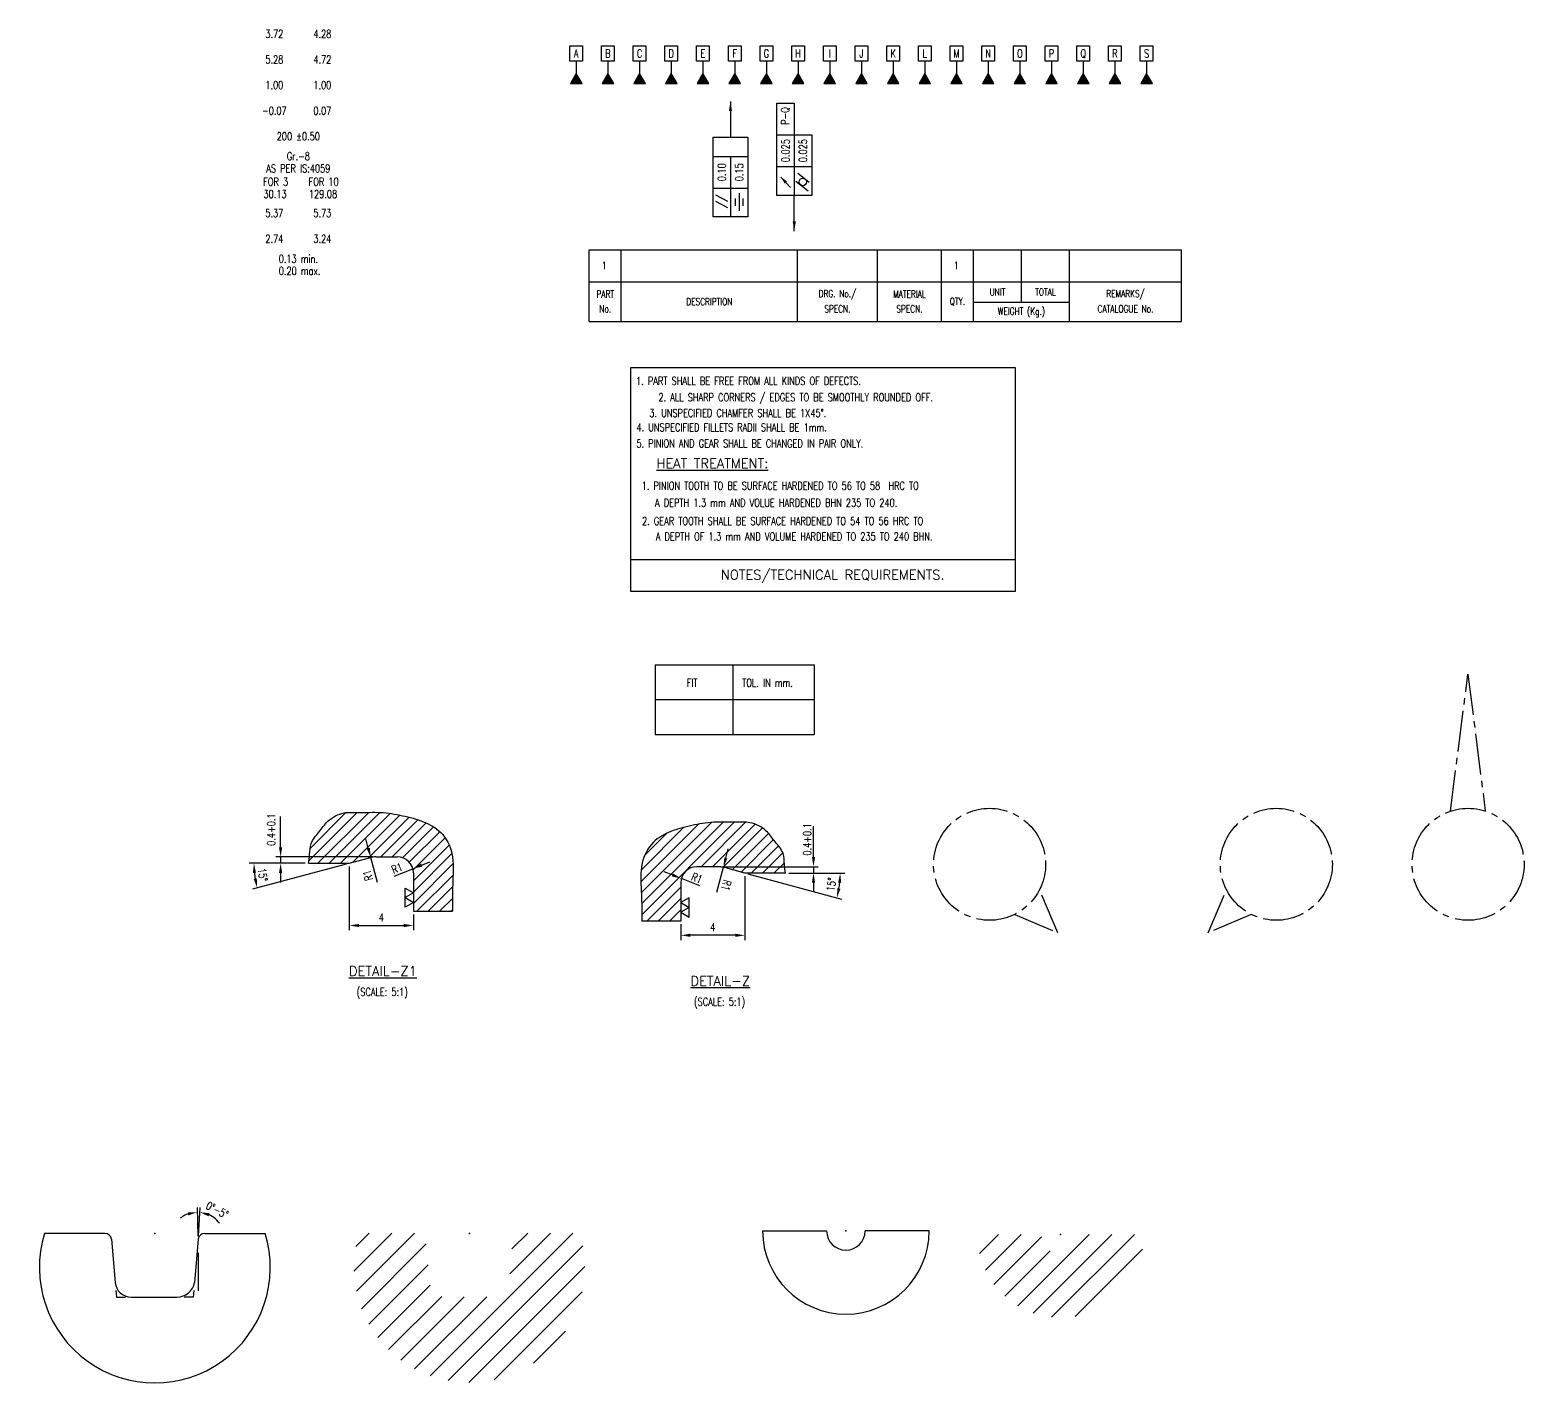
# Model space of a CAD drawing. Extents: x -2528 to 6089, y -2362 to 1067.
# Drawn here: x -245 to 221.8, y -2116.2 to -1691.2 of the extents above; entities that cross this region are included whole.
import ezdxf
from ezdxf.enums import TextEntityAlignment as Align

# ---------------------------------------------------------------- set-up
doc = ezdxf.new("R2010")
doc.units = 0
doc.header["$LTSCALE"] = 16
doc.header["$MEASUREMENT"] = 0
doc.linetypes.add('0', pattern=[100000, 100000, 0])
doc.linetypes.add('C2', pattern=[1.175, 0.8, -0.125, 0.125, -0.125])
doc.layers.get('0').update_dxf_attribs({"linetype": 'CONTINUOUS'})
doc.layers.get('DEFPOINTS').update_dxf_attribs({"linetype": 'CONTINUOUS'})
doc.layers.add('DIM', color=2, linetype='CONTINUOUS')
doc.layers.add('TXT', color=4, linetype='CONTINUOUS')
doc.styles.add('ROMANS', font='ROMANS.shx', dxfattribs={"width": 0.75, "height": 2.5})
doc.styles.add('ROMANT', font='ROMANT.shx', dxfattribs={"width": 0.75, "height": 2.75})
doc.dimstyles.get("Standard").update_dxf_attribs({"dimtxt": 0.18, "dimasz": 3, "dimexe": 2, "dimexo": 1.25, "dimgap": 1.25, "dimtad": 1, "dimzin": 0, "dimdsep": 46, "dimtxsty": 'ROMANS', "dimcen": 0, "dimclrd": 2, "dimclre": 2, "dimclrt": 2, "dimadec": 0, "dimazin": 0, "dimtfac": 1, "dimtix": 1, "dimtofl": 0, "dimtmove": 0, "dimatfit": 1, "dimfxl": 0, "dimtvp": 1, "dimtolj": 1, "dimtzin": 0, "dimarcsym": 0})

# ---------------------------------------------------------------- blocks, each defined once
blk = doc.blocks.new('bombox')
at = {"color": 2}
blk.add_line((0, 22.32), (185, 22.32), dxfattribs=at)
at = {"color": 0}
for p, q in [((0, 12.32), (0, 22.32)), ((10, 12.32), (10, 22.32)), ((65, 12.32), (65, 22.32)), ((90, 12.32), (90, 22.32)), ((110, 12.32), (110, 22.32)), ((120, 12.32), (120, 22.32)), ((135, 12.32), (135, 22.32)), ((150, 12.32), (150, 22.32)), ((185, 12.32), (185, 22.32)), ((0, 0), (0, 12.32)), ((185, 0), (185, 12.32))]:
    blk.add_line(p, q, dxfattribs=at)
for p, q in [((0, 12.32), (185, 12.32)), ((10, 0), (10, 12.32)), ((65, 0), (65, 12.32)), ((90, 0), (90, 12.32)), ((110, 0), (110, 12.32)), ((120, 0), (120, 12.32)), ((150, 0), (150, 12.32)), ((120, 6), (150, 6))]:
    blk.add_line(p, q)
at = {"color": 7}
blk.add_line((135, 6), (135, 12.32), dxfattribs=at)
at = {"color": 7, "linetype": 'Continuous'}
blk.add_line((0, 0), (185, 0), dxfattribs=at)
at = {"style": 'ROMANS', "width": 0.75}
for s, p in [('PART', (5, 8.5)), ('DRG. No./', (77.5, 8.5)), ('MATERIAL', (100, 8.5)), ('UNIT', (127.5, 9.16)), ('TOTAL', (142.5, 9.16)), ('REMARKS/', (167.5, 8.5)), ('No.', (5, 3.9)), ('DESCRIPTION', (37.5, 6.16)), ('SPECN.', (77.5, 3.9)), ('SPECN.', (100, 3.9)), ('QTY.', (115, 6.16)), ('WEIGHT (Kg.)', (135, 3)), ('CATALOGUE No.', (167.5, 3.9))]:
    blk.add_text(s, height=2.25, dxfattribs=at).set_placement(p, align=Align.MIDDLE)
at = {"layer": 'DIM', "color": 3, "style": 'ROMANS', "width": 0.75}
for p in [(4.66, 17.44), (114.66, 17.44)]:
    blk.add_text('1', height=2.25, dxfattribs=at).set_placement(p, align=Align.MIDDLE)
blk = doc.blocks.new('keyway_geotol')
at = {"color": 2}
for p, q in [((0, 0), (0, -11.16)), ((-5.43, -17.13), (5.43, -17.13)), ((0, -17.13), (0, -36.06)), ((-5.43, -27.09), (0, -27.09)), ((0, -27.09), (5.43, -27.09))]:
    blk.add_line(p, q, dxfattribs=at)
at = {"color": 3}
for p, q in [((-4.67, -29.14), (-0.94, -31.12)), ((-4.67, -31.17), (-0.94, -33.15)), ((1.52, -30.27), (1.52, -32.57)), ((2.72, -28.59), (2.72, -34.11)), ((3.91, -30.27), (3.91, -32.57))]:
    blk.add_line(p, q, dxfattribs=at)
at = {"color": 2}
blk.add_lwpolyline([(-5.43, -11.16), (5.43, -11.16), (5.43, -36.06), (-5.43, -36.06)], close=True, dxfattribs=at)
blk.add_solid([(-0.5, -3), (0.5, -3), (0, 0)], dxfattribs=at)
at = {"color": 3, "style": 'ROMANS', "width": 0.75}
for s, p in [('0.10', (-2.72, -22.11)), ('0.15', (2.72, -22.11))]:
    blk.add_text(s, height=2.5, rotation=90, dxfattribs=at).set_placement(p, align=Align.MIDDLE_CENTER)
blk = doc.blocks.new('keydia_geotol')
at = {"color": 2}
for p, q in [((0, 39.94), (0, 11.16)), ((-5.43, 30.1), (5.43, 30.1)), ((-5.43, 20.13), (0, 20.13)), ((0, 20.13), (5.43, 20.13)), ((0, 0), (0, 11.16))]:
    blk.add_line(p, q, dxfattribs=at)
at = {"color": 3}
for p, q in [((-4.23, 16.89), (-1.13, 13.65)), ((0.47, 15.55), (4.37, 12.58)), ((1.07, 18.07), (4.66, 15.33))]:
    blk.add_line(p, q, dxfattribs=at)
at = {"color": 2}
blk.add_lwpolyline([(5.43, 30.1), (5.43, 11.16), (-5.43, 11.16), (-5.43, 39.94), (0, 39.94)], dxfattribs=at)
at = {"color": 3}
blk.add_circle((2.67, 15.37), 1.18, dxfattribs=at)
blk.add_solid([(-2.23, 15.52), (-2.95, 14.83), (-4.23, 16.89)], dxfattribs=at)
at = {"color": 2}
blk.add_solid([(-0.5, 3), (0.5, 3), (0, 0)], dxfattribs=at)
at = {"color": 3, "style": 'ROMANS', "width": 0.75}
for p in [(-2.72, 25.12), (2.72, 25.12)]:
    blk.add_text('0.025', height=2.5, rotation=90, dxfattribs=at).set_placement(p, align=Align.MIDDLE_CENTER)
blk = doc.blocks.new('fit_heading')
at = {"layer": 'TXT', "color": 7, "linetype": '0'}
for p, q in [((0, 0), (49.72, 0)), ((0, 0), (0, -10.83)), ((24.22, 0.07), (24.22, -10.83)), ((49.72, 0), (49.72, -10.83)), ((0, -10.83), (49.72, -10.83))]:
    blk.add_line(p, q, dxfattribs=at)
at = {"color": 3, "style": 'ROMANS', "width": 0.75}
for s, p in [('FIT', (9.85, -6.89)), ('TOL. IN mm.', (27.19, -6.89))]:
    blk.add_text(s, height=2.5, dxfattribs=at).set_placement(p)
blk = doc.blocks.new('dit_lineitem')
at = {"layer": 'TXT', "color": 7, "linetype": '0'}
for p, q in [((0, 0), (0, -11)), ((24.22, 0.07), (24.22, -11)), ((49.72, 0), (49.72, -11))]:
    blk.add_line(p, q, dxfattribs=at)
at = {"layer": 'TXT', "color": 2, "linetype": '0'}
blk.add_line((0, -11), (49.72, -11), dxfattribs=at)
blk = doc.blocks.new('2DL')
at = {"color": 2}
for p, q in [((-3, 2.6), (-1.5, 0)), ((0, 2.6), (-3, 2.6)), ((-1.5, 0), (0, 2.6)), ((3, 2.6), (0, 2.6)), ((0, 2.6), (1.5, 0)), ((1.5, 0), (3, 2.6))]:
    blk.add_line(p, q, dxfattribs=at)
blk = doc.blocks.new('*D76')
at = {"color": 2, "lineweight": -2, "transparency": 16777216}
for p, q in [((-20.67, -1328.98), (8.58, -1336.82)), ((-7.9, -1328.72), (9.65, -1328.72))]:
    blk.add_line(p, q, dxfattribs=at)
blk.add_arc((-21.64, -1328.72), 29.79, 350.7733, 354.2267, dxfattribs=at)
at = {"color": 2, "transparency": 16777216}
for points in [[(7.5, -1331.69), (8.49, -1331.74), (8.15, -1328.72)], [(8.25, -1333.6), (7.27, -1333.39), (7.13, -1336.43)]]:
    blk.add_solid(points, dxfattribs=at)
at = {"layer": 'DEFPOINTS', "color": 0, "transparency": 16777216}
for p in [(-28.34, -1326.93), (-21.64, -1328.72), (-21.64, -1328.72), (-8.9, -1328.72), (7.69, -1333.9)]:
    blk.add_point(p, dxfattribs=at)
at = {"color": 3, "transparency": 16777216, "insert": (5.41, -1332.29), "char_height": 2.5, "attachment_point": 5, "rotation": 82.5, "style": 'ROMANS'}
blk.add_mtext('\\A1;15°', dxfattribs=at)
blk = doc.blocks.new('*D77')
at = {"color": 2, "lineweight": -2, "transparency": 16777216}
for p, q in [((-21.64, -1329.72), (-21.64, -1349.66)), ((-41.64, -1344.72), (-41.64, -1349.66)), ((-24.64, -1348.16), (-38.64, -1348.16))]:
    blk.add_line(p, q, dxfattribs=at)
at = {"color": 2, "transparency": 16777216}
for points in [[(-38.64, -1347.66), (-38.64, -1348.66), (-41.64, -1348.16)], [(-24.64, -1347.66), (-24.64, -1348.66), (-21.64, -1348.16)]]:
    blk.add_solid(points, dxfattribs=at)
at = {"layer": 'DEFPOINTS', "color": 0, "transparency": 16777216}
for p in [(-21.64, -1328.72), (-41.64, -1343.72), (-41.64, -1348.16)]:
    blk.add_point(p, dxfattribs=at)
at = {"color": 3, "transparency": 16777216, "insert": (-31.64, -1345.66), "char_height": 2.5, "attachment_point": 5, "style": 'ROMANS'}
blk.add_mtext('\\A1;4', dxfattribs=at)
blk = doc.blocks.new('*D79')
at = {"color": 2, "lineweight": -2, "transparency": 16777216}
for p, q in [((-158.92, -1325.66), (-176.47, -1325.66)), ((-146.15, -1325.92), (-175.4, -1333.76))]:
    blk.add_line(p, q, dxfattribs=at)
blk.add_arc((-145.18, -1325.66), 29.79, 185.7733, 189.2267, dxfattribs=at)
at = {"color": 2, "transparency": 16777216}
for points in [[(-175.31, -1328.68), (-174.32, -1328.63), (-174.97, -1325.66)], [(-174.09, -1330.33), (-175.07, -1330.54), (-173.95, -1333.37)]]:
    blk.add_solid(points, dxfattribs=at)
at = {"layer": 'DEFPOINTS', "color": 0, "transparency": 16777216}
for p in [(-138.48, -1323.86), (-174.85, -1328.26), (-157.92, -1325.66), (-145.18, -1325.66), (-145.18, -1325.66)]:
    blk.add_point(p, dxfattribs=at)
at = {"color": 3, "transparency": 16777216, "insert": (-172.23, -1329.22), "char_height": 2.5, "attachment_point": 5, "rotation": 277.5, "style": 'ROMANS'}
blk.add_mtext('\\A1;15°', dxfattribs=at)
blk = doc.blocks.new('*D80')
at = {"color": 2, "lineweight": -2, "transparency": 16777216}
for p, q in [((-145.18, -1326.66), (-145.18, -1346.6)), ((-125.18, -1341.66), (-125.18, -1346.6)), ((-142.18, -1345.1), (-128.18, -1345.1))]:
    blk.add_line(p, q, dxfattribs=at)
at = {"color": 2, "transparency": 16777216}
for points in [[(-142.18, -1344.6), (-142.18, -1345.6), (-145.18, -1345.1)], [(-128.18, -1344.6), (-128.18, -1345.6), (-125.18, -1345.1)]]:
    blk.add_solid(points, dxfattribs=at)
at = {"layer": 'DEFPOINTS', "color": 0, "transparency": 16777216}
for p in [(-145.18, -1325.66), (-125.18, -1340.66), (-125.18, -1345.1)]:
    blk.add_point(p, dxfattribs=at)
at = {"color": 3, "transparency": 16777216, "insert": (-135.18, -1342.6), "char_height": 2.5, "attachment_point": 5, "style": 'ROMANS'}
blk.add_mtext('\\A1;4', dxfattribs=at)
blk = doc.blocks.new('DETAILZ')
at = {"color": 2, "linetype": 'C2'}
for p, q in [((21.31, -21.38), (15.57, -7.99)), ((7.84, -15.65), (21.31, -21.38))]:
    blk.add_line(p, q, dxfattribs=at)
blk.add_circle((0, 0), 17.5, dxfattribs=at)
blk = doc.blocks.new('DETAILZ1')
at = {"color": 2, "linetype": 'C2'}
for p, q in [((-21.31, -21.38), (-15.57, -7.99)), ((-7.84, -15.65), (-21.31, -21.38))]:
    blk.add_line(p, q, dxfattribs=at)
blk.add_circle((0, 0), 17.5, dxfattribs=at)
blk = doc.blocks.new('Groovedetailcircle')
at = {"color": 2, "linetype": 'C2'}
for p, q in [((-5.52, 16.61), (-0.05, 59.37)), ((-0.05, 59.37), (5.37, 16.66))]:
    blk.add_line(p, q, dxfattribs=at)
blk.add_circle((0, 0), 17.5, dxfattribs=at)
blk = doc.blocks.new('DATUMA')
h = blk.add_hatch(color=2)
h.dxf.hatch_style = 1
h.paths.add_polyline_path([(-1.8, 0), (1.8, 0), (0, 3.12)])
at = {"color": 2}
for p, q in [((0, 6.93), (0, 3.12)), ((0, 3.12), (-1.8, 0)), ((-1.8, 0), (1.8, 0)), ((1.8, 0), (0, 3.12))]:
    blk.add_line(p, q, dxfattribs=at)
blk.add_lwpolyline([(-1.98, 11.78), (1.98, 11.78), (1.98, 6.93), (-1.98, 6.93)], close=True, dxfattribs=at)
at = {"color": 3, "style": 'ROMANS', "width": 0.75}
blk.add_text('A', height=2.5, dxfattribs=at).set_placement((0, 9.35), align=Align.MIDDLE_CENTER)
blk = doc.blocks.new('DATUMB')
h = blk.add_hatch(color=2)
h.dxf.hatch_style = 1
h.paths.add_polyline_path([(-1.8, 0), (1.8, 0), (0, 3.12)])
at = {"color": 2}
for p, q in [((-1.98, 11.78), (1.98, 11.78)), ((-1.98, 6.93), (-1.98, 11.78)), ((1.98, 11.78), (1.98, 6.93)), ((1.98, 6.93), (-1.98, 6.93)), ((0, 6.93), (0, 3.12)), ((0, 3.12), (-1.8, 0)), ((-1.8, 0), (1.8, 0)), ((1.8, 0), (0, 3.12))]:
    blk.add_line(p, q, dxfattribs=at)
at = {"color": 3, "style": 'ROMANS', "width": 0.75}
blk.add_text('B', height=2.5, dxfattribs=at).set_placement((0, 9.35), align=Align.MIDDLE_CENTER)
blk = doc.blocks.new('DATUMC')
h = blk.add_hatch(color=2)
h.dxf.hatch_style = 1
h.paths.add_polyline_path([(-1.8, 0), (1.8, 0), (0, 3.12)])
at = {"color": 2}
for p, q in [((-1.98, 11.78), (1.98, 11.78)), ((-1.98, 6.93), (-1.98, 11.78)), ((1.98, 11.78), (1.98, 6.93)), ((1.98, 6.93), (-1.98, 6.93)), ((0, 6.93), (0, 3.12)), ((0, 3.12), (-1.8, 0)), ((-1.8, 0), (1.8, 0)), ((1.8, 0), (0, 3.12))]:
    blk.add_line(p, q, dxfattribs=at)
at = {"color": 3, "style": 'ROMANS', "width": 0.75}
blk.add_text('C', height=2.5, dxfattribs=at).set_placement((0, 9.35), align=Align.MIDDLE_CENTER)
blk = doc.blocks.new('DATUMD')
h = blk.add_hatch(color=2)
h.dxf.hatch_style = 1
h.paths.add_polyline_path([(-1.8, 0), (1.8, 0), (0, 3.12)])
at = {"color": 2}
for p, q in [((-1.98, 11.78), (1.98, 11.78)), ((-1.98, 6.93), (-1.98, 11.78)), ((1.98, 11.78), (1.98, 6.93)), ((1.98, 6.93), (-1.98, 6.93)), ((0, 6.93), (0, 3.12)), ((0, 3.12), (-1.8, 0)), ((-1.8, 0), (1.8, 0)), ((1.8, 0), (0, 3.12))]:
    blk.add_line(p, q, dxfattribs=at)
at = {"color": 3, "style": 'ROMANS', "width": 0.75}
blk.add_text('D', height=2.5, dxfattribs=at).set_placement((0, 9.35), align=Align.MIDDLE_CENTER)
blk = doc.blocks.new('DATUME')
h = blk.add_hatch(color=2)
h.dxf.hatch_style = 1
h.paths.add_polyline_path([(-1.8, 0), (1.8, 0), (0, 3.12)])
at = {"color": 2}
for p, q in [((-1.98, 11.78), (1.98, 11.78)), ((-1.98, 6.93), (-1.98, 11.78)), ((1.98, 11.78), (1.98, 6.93)), ((1.98, 6.93), (-1.98, 6.93)), ((0, 6.93), (0, 3.12)), ((0, 3.12), (-1.8, 0)), ((-1.8, 0), (1.8, 0)), ((1.8, 0), (0, 3.12))]:
    blk.add_line(p, q, dxfattribs=at)
at = {"color": 3, "style": 'ROMANS', "width": 0.75}
blk.add_text('E', height=2.5, dxfattribs=at).set_placement((0, 9.35), align=Align.MIDDLE_CENTER)
blk = doc.blocks.new('DATUMF')
h = blk.add_hatch(color=2)
h.dxf.hatch_style = 1
h.paths.add_polyline_path([(-1.8, 0), (1.8, 0), (0, 3.12)])
at = {"color": 2}
for p, q in [((-1.98, 11.78), (1.98, 11.78)), ((-1.98, 6.93), (-1.98, 11.78)), ((1.98, 11.78), (1.98, 6.93)), ((1.98, 6.93), (-1.98, 6.93)), ((0, 6.93), (0, 3.12)), ((0, 3.12), (-1.8, 0)), ((-1.8, 0), (1.8, 0)), ((1.8, 0), (0, 3.12))]:
    blk.add_line(p, q, dxfattribs=at)
at = {"color": 3, "style": 'ROMANS', "width": 0.75}
blk.add_text('F', height=2.5, dxfattribs=at).set_placement((0, 9.35), align=Align.MIDDLE_CENTER)
blk = doc.blocks.new('DATUMG')
h = blk.add_hatch(color=2)
h.dxf.hatch_style = 1
h.paths.add_polyline_path([(-1.8, 0), (1.8, 0), (0, 3.12)])
at = {"color": 2}
for p, q in [((-1.98, 11.78), (1.98, 11.78)), ((-1.98, 6.93), (-1.98, 11.78)), ((1.98, 11.78), (1.98, 6.93)), ((1.98, 6.93), (-1.98, 6.93)), ((0, 6.93), (0, 3.12)), ((0, 3.12), (-1.8, 0)), ((-1.8, 0), (1.8, 0)), ((1.8, 0), (0, 3.12))]:
    blk.add_line(p, q, dxfattribs=at)
at = {"color": 3, "style": 'ROMANS', "width": 0.75}
blk.add_text('G', height=2.5, dxfattribs=at).set_placement((0, 9.35), align=Align.MIDDLE_CENTER)
blk = doc.blocks.new('DATUMH')
h = blk.add_hatch(color=2)
h.dxf.hatch_style = 1
h.paths.add_polyline_path([(-1.8, 0), (1.8, 0), (0, 3.12)])
at = {"color": 2}
for p, q in [((-1.98, 11.78), (1.98, 11.78)), ((-1.98, 6.93), (-1.98, 11.78)), ((1.98, 11.78), (1.98, 6.93)), ((1.98, 6.93), (-1.98, 6.93)), ((0, 6.93), (0, 3.12)), ((0, 3.12), (-1.8, 0)), ((-1.8, 0), (1.8, 0)), ((1.8, 0), (0, 3.12))]:
    blk.add_line(p, q, dxfattribs=at)
at = {"color": 3, "style": 'ROMANS', "width": 0.75}
blk.add_text('H', height=2.5, dxfattribs=at).set_placement((0, 9.35), align=Align.MIDDLE_CENTER)
blk = doc.blocks.new('DATUMI')
h = blk.add_hatch(color=2)
h.dxf.hatch_style = 1
h.paths.add_polyline_path([(-1.8, 0), (1.8, 0), (0, 3.12)])
at = {"color": 2}
for p, q in [((-1.98, 11.78), (1.98, 11.78)), ((-1.98, 6.93), (-1.98, 11.78)), ((1.98, 11.78), (1.98, 6.93)), ((1.98, 6.93), (-1.98, 6.93)), ((0, 6.93), (0, 3.12)), ((0, 3.12), (-1.8, 0)), ((-1.8, 0), (1.8, 0)), ((1.8, 0), (0, 3.12))]:
    blk.add_line(p, q, dxfattribs=at)
at = {"color": 3, "style": 'ROMANS', "width": 0.75}
blk.add_text('I', height=2.5, dxfattribs=at).set_placement((0, 9.35), align=Align.MIDDLE_CENTER)
blk = doc.blocks.new('DATUMJ')
h = blk.add_hatch(color=2)
h.dxf.hatch_style = 1
h.paths.add_polyline_path([(-1.8, 0), (1.8, 0), (0, 3.12)])
at = {"color": 2}
for p, q in [((-1.98, 11.78), (1.98, 11.78)), ((-1.98, 6.93), (-1.98, 11.78)), ((1.98, 11.78), (1.98, 6.93)), ((1.98, 6.93), (-1.98, 6.93)), ((0, 6.93), (0, 3.12)), ((0, 3.12), (-1.8, 0)), ((-1.8, 0), (1.8, 0)), ((1.8, 0), (0, 3.12))]:
    blk.add_line(p, q, dxfattribs=at)
at = {"color": 3, "style": 'ROMANS', "width": 0.75}
blk.add_text('J', height=2.5, dxfattribs=at).set_placement((0, 9.35), align=Align.MIDDLE_CENTER)
blk = doc.blocks.new('DATUMK')
h = blk.add_hatch(color=2)
h.dxf.hatch_style = 1
h.paths.add_polyline_path([(-1.8, 0), (1.8, 0), (0, 3.12)])
at = {"color": 2}
for p, q in [((-1.98, 11.78), (1.98, 11.78)), ((-1.98, 6.93), (-1.98, 11.78)), ((1.98, 11.78), (1.98, 6.93)), ((1.98, 6.93), (-1.98, 6.93)), ((0, 6.93), (0, 3.12)), ((0, 3.12), (-1.8, 0)), ((-1.8, 0), (1.8, 0)), ((1.8, 0), (0, 3.12))]:
    blk.add_line(p, q, dxfattribs=at)
at = {"color": 3, "style": 'ROMANS', "width": 0.75}
blk.add_text('K', height=2.5, dxfattribs=at).set_placement((0, 9.35), align=Align.MIDDLE_CENTER)
blk = doc.blocks.new('DATUML')
h = blk.add_hatch(color=2)
h.dxf.hatch_style = 1
h.paths.add_polyline_path([(-1.8, 0), (1.8, 0), (0, 3.12)])
at = {"color": 2}
for p, q in [((-1.98, 11.78), (1.98, 11.78)), ((-1.98, 6.93), (-1.98, 11.78)), ((1.98, 11.78), (1.98, 6.93)), ((1.98, 6.93), (-1.98, 6.93)), ((0, 6.93), (0, 3.12)), ((0, 3.12), (-1.8, 0)), ((-1.8, 0), (1.8, 0)), ((1.8, 0), (0, 3.12))]:
    blk.add_line(p, q, dxfattribs=at)
at = {"color": 3, "style": 'ROMANS', "width": 0.75}
blk.add_text('L', height=2.5, dxfattribs=at).set_placement((0, 9.35), align=Align.MIDDLE_CENTER)
blk = doc.blocks.new('DATUMM')
h = blk.add_hatch(color=2)
h.dxf.hatch_style = 1
h.paths.add_polyline_path([(-1.8, 0), (1.8, 0), (0, 3.12)])
at = {"color": 2}
for p, q in [((-1.98, 11.78), (1.98, 11.78)), ((-1.98, 6.93), (-1.98, 11.78)), ((1.98, 11.78), (1.98, 6.93)), ((1.98, 6.93), (-1.98, 6.93)), ((0, 6.93), (0, 3.12)), ((0, 3.12), (-1.8, 0)), ((-1.8, 0), (1.8, 0)), ((1.8, 0), (0, 3.12))]:
    blk.add_line(p, q, dxfattribs=at)
at = {"color": 3, "style": 'ROMANS', "width": 0.75}
blk.add_text('M', height=2.5, dxfattribs=at).set_placement((0, 9.35), align=Align.MIDDLE_CENTER)
blk = doc.blocks.new('DATUMN')
h = blk.add_hatch(color=2)
h.dxf.hatch_style = 1
h.paths.add_polyline_path([(-1.8, 0), (1.8, 0), (0, 3.12)])
at = {"color": 2}
for p, q in [((-1.98, 11.78), (1.98, 11.78)), ((-1.98, 6.93), (-1.98, 11.78)), ((1.98, 11.78), (1.98, 6.93)), ((1.98, 6.93), (-1.98, 6.93)), ((0, 6.93), (0, 3.12)), ((0, 3.12), (-1.8, 0)), ((-1.8, 0), (1.8, 0)), ((1.8, 0), (0, 3.12))]:
    blk.add_line(p, q, dxfattribs=at)
at = {"color": 3, "style": 'ROMANS', "width": 0.75}
blk.add_text('N', height=2.5, dxfattribs=at).set_placement((0, 9.35), align=Align.MIDDLE_CENTER)
blk = doc.blocks.new('DATUMO')
h = blk.add_hatch(color=2)
h.dxf.hatch_style = 1
h.paths.add_polyline_path([(-1.8, 0), (1.8, 0), (0, 3.12)])
at = {"color": 2}
for p, q in [((-1.98, 11.78), (1.98, 11.78)), ((-1.98, 6.93), (-1.98, 11.78)), ((1.98, 11.78), (1.98, 6.93)), ((1.98, 6.93), (-1.98, 6.93)), ((0, 6.93), (0, 3.12)), ((0, 3.12), (-1.8, 0)), ((-1.8, 0), (1.8, 0)), ((1.8, 0), (0, 3.12))]:
    blk.add_line(p, q, dxfattribs=at)
at = {"color": 3, "style": 'ROMANS', "width": 0.75}
blk.add_text('O', height=2.5, dxfattribs=at).set_placement((0, 9.35), align=Align.MIDDLE_CENTER)
blk = doc.blocks.new('DATUMP')
h = blk.add_hatch(color=2)
h.dxf.hatch_style = 1
h.paths.add_polyline_path([(-1.8, 0), (1.8, 0), (0, 3.12)])
at = {"color": 2}
for p, q in [((-1.98, 11.78), (1.98, 11.78)), ((-1.98, 6.93), (-1.98, 11.78)), ((1.98, 11.78), (1.98, 6.93)), ((1.98, 6.93), (-1.98, 6.93)), ((0, 6.93), (0, 3.12)), ((0, 3.12), (-1.8, 0)), ((-1.8, 0), (1.8, 0)), ((1.8, 0), (0, 3.12))]:
    blk.add_line(p, q, dxfattribs=at)
at = {"color": 3, "style": 'ROMANS', "width": 0.75}
blk.add_text('P', height=2.5, dxfattribs=at).set_placement((0, 9.35), align=Align.MIDDLE_CENTER)
blk = doc.blocks.new('DATUMQ')
h = blk.add_hatch(color=2)
h.dxf.hatch_style = 1
h.paths.add_polyline_path([(-1.8, 0), (1.8, 0), (0, 3.12)])
at = {"color": 2}
for p, q in [((-1.98, 11.78), (1.98, 11.78)), ((-1.98, 6.93), (-1.98, 11.78)), ((1.98, 11.78), (1.98, 6.93)), ((1.98, 6.93), (-1.98, 6.93)), ((0, 6.93), (0, 3.12)), ((0, 3.12), (-1.8, 0)), ((-1.8, 0), (1.8, 0)), ((1.8, 0), (0, 3.12))]:
    blk.add_line(p, q, dxfattribs=at)
at = {"color": 3, "style": 'ROMANS', "width": 0.75}
blk.add_text('Q', height=2.5, dxfattribs=at).set_placement((0, 9.35), align=Align.MIDDLE_CENTER)
blk = doc.blocks.new('DATUMR')
h = blk.add_hatch(color=2)
h.dxf.hatch_style = 1
h.paths.add_polyline_path([(-1.8, 0), (1.8, 0), (0, 3.12)])
at = {"color": 2}
for p, q in [((-1.98, 11.78), (1.98, 11.78)), ((-1.98, 6.93), (-1.98, 11.78)), ((1.98, 11.78), (1.98, 6.93)), ((1.98, 6.93), (-1.98, 6.93)), ((0, 6.93), (0, 3.12)), ((0, 3.12), (-1.8, 0)), ((-1.8, 0), (1.8, 0)), ((1.8, 0), (0, 3.12))]:
    blk.add_line(p, q, dxfattribs=at)
at = {"color": 3, "style": 'ROMANS', "width": 0.75}
blk.add_text('R', height=2.5, dxfattribs=at).set_placement((0, 9.35), align=Align.MIDDLE_CENTER)
blk = doc.blocks.new('DATUMS')
h = blk.add_hatch(color=2)
h.dxf.hatch_style = 1
h.paths.add_polyline_path([(-1.8, 0), (1.8, 0), (0, 3.12)])
at = {"color": 2}
for p, q in [((-1.98, 11.78), (1.98, 11.78)), ((-1.98, 6.93), (-1.98, 11.78)), ((1.98, 11.78), (1.98, 6.93)), ((1.98, 6.93), (-1.98, 6.93)), ((0, 6.93), (0, 3.12)), ((0, 3.12), (-1.8, 0)), ((-1.8, 0), (1.8, 0)), ((1.8, 0), (0, 3.12))]:
    blk.add_line(p, q, dxfattribs=at)
at = {"color": 3, "style": 'ROMANS', "width": 0.75}
blk.add_text('S', height=2.5, dxfattribs=at).set_placement((0, 9.35), align=Align.MIDDLE_CENTER)
blk = doc.blocks.new('GROOVE_DET_OR')
at = {"color": 2}
for p, q in [((13.58, -0.83), (13.32, 8.13)), ((13.67, -0.83), (14.19, 8.1)), ((13.58, -6.12), (13.58, -18)), ((-12.18, -17.8), (-12, -19.89)), ((12.18, -17.8), (12, -19.89)), ((-12, -19.89), (-9.16, -19.89)), ((12, -19.89), (9.16, -19.89))]:
    blk.add_line(p, q, dxfattribs=at)
at = {"color": 0}
for p, q in [((-15.57, 0), (-34.46, 0)), ((15.57, 0), (34.46, 0)), ((-13.58, -1.83), (-12.4, -15.32)), ((13.58, -1.83), (12.4, -15.32)), ((-7.42, -19.89), (6.9, -19.89))]:
    blk.add_line(p, q, dxfattribs=at)
at = {"color": 2}
for centre, radius, start, end in [((13.32, -1.83), 8.46, 105.425, 129.4711), ((13.32, -1.83), 8.46, 36.1682, 69.575), ((0, -10.65), 36.06, 162.8319, 17.1681)]:
    blk.add_arc(centre, radius, start, end, dxfattribs=at)
at = {"color": 0}
for centre, radius, start, end in [((-15.57, -2), 2, 5, 90), ((15.57, -2), 2, 90, 175), ((-7.42, -14.89), 5, 185, 270), ((6.97, -14.37), 5.51, 269.3253, 350.08)]:
    blk.add_arc(centre, radius, start, end, dxfattribs=at)
blk.add_point((0, 0), dxfattribs=at)
at = {"color": 2}
for points in [[(10.46, 5.61), (10.28, 6.59), (13.32, 6.63)], [(17.09, 6.3), (16.82, 5.33), (14.06, 6.6)]]:
    blk.add_solid(points, dxfattribs=at)
at = {"color": 3, "insert": (19.49, 7.29), "char_height": 2.5, "attachment_point": 5, "rotation": 332.2254, "style": 'ROMANS'}
blk.add_mtext('\\A1;0%%D-5°', dxfattribs=at)
blk = doc.blocks.new('GROOVE_DET_OR_HATCH')
h = blk.add_hatch()
h.set_pattern_fill('ANSI31', color=2, scale=40)
h.set_pattern_definition([(45, (210.1125, 4214.563), (-3.535534, 3.535534), [])])
h.paths.add_polyline_path([(34.46, 0.08), (15.57, 0.08, 0.388879), (13.58, -1.75), (12.4, -15.24, -0.361035), (7.03, -19.81), (-7.42, -19.81, -0.388879), (-12.4, -15.24), (-13.58, -1.75, 0.388879), (-15.57, 0.08), (-34.46, 0.08, 1.355576)])
at = {"color": 0}
blk.add_point((0, 0), dxfattribs=at)
blk = doc.blocks.new('GROOVE_DET_CI')
at = {"color": 0}
for p, q in [((-26, 0), (-6, 0)), ((26, 0), (6, 0))]:
    blk.add_line(p, q, dxfattribs=at)
at = {"color": 2}
blk.add_arc((0, 0), 26, 180, 0, dxfattribs=at)
at = {"color": 0}
blk.add_arc((0, 0), 6, 180, 0, dxfattribs=at)
blk.add_point((0, 0), dxfattribs=at)
blk = doc.blocks.new('GROOVE_DET_CI_HATCH')
h = blk.add_hatch()
h.set_pattern_fill('ANSI31', color=2, scale=40)
h.set_pattern_definition([(45, (-11425.6425, -2010.826), (-3.535534, 3.535534), [])])
h.paths.add_polyline_path([(-6, 0), (-26, 0, 1), (26, 0), (6, 0, -1)])
at = {"color": 0}
blk.add_point((0, 0), dxfattribs=at)
blk = doc.blocks.new('bearingz')
h = blk.add_hatch()
h.set_pattern_fill('ANSI31', color=2, scale=20, style=0)
h.set_pattern_definition([(225, (-1211.4027, -8311.8596), (1.76776695, -1.76776695), [])])
edge = h.paths.add_edge_path()
edge.add_spline(control_points=[(32.74, 15), (32.58, 15.87), (32.29, 17.91), (32.35, 21.59), (29.36, 24.71), (26.71, 28.71), (22.1, 31.13), (16.36, 30.75), (10.26, 31.17), (3.41, 29.95), (-3.07, 28.31), (-9.28, 24.9), (-12.89, 17.73), (-12.26, 9.66), (-12.18, 3.67), (-12.19, 0.54), (-12.2, 0)], knot_values=[3.719405, 3.719405, 3.719405, 3.719405, 6.366492, 9.887067, 14.288799, 18.632703, 24.365375, 28.738324, 35.731156, 42.653693, 49.477093, 55.822418, 63.247217, 71.985428, 79.701263, 81.327504, 81.327504, 81.327504, 81.327504], degree=3, periodic=0)
edge.add_line((-12.2, 0), (0, 0))
edge.add_line((0, 0), (0, 12))
edge.add_arc((5, 12), 5, 450, 540, ccw=False)
edge.add_line((5, 17), (11.75, 17))
edge.add_arc((11.75, 11), 6, 435, 450, ccw=False)
edge.add_line((13.3, 16.8), (20, 15))
edge.add_line((20, 15), (32.74, 15))
at = {"color": 2}
for p, q in [((41.46, 20), (41.46, 29.62)), ((12.75, 17), (42.96, 17)), ((33.74, 15), (42.96, 15)), ((41.46, 17), (41.46, 15)), ((41.46, 12), (41.46, 9))]:
    blk.add_line(p, q, dxfattribs=at)
at = {"color": 2, "linetype": 'ByBlock'}
for p, q in [((14.08, 19.69), (14.85, 22.59)), ((-2.36, 14.32), (-5.15, 15.43)), ((11.21, 9), (13.3, 16.8)), ((6, 11), (0.18, 13.32))]:
    blk.add_line(p, q, dxfattribs=at)
at = {"color": 7, "linetype": '0'}
for p, q in [((11.75, 17), (5, 17)), ((32.74, 15), (20, 15)), ((0, 0), (-12.2, 0))]:
    blk.add_line(p, q, dxfattribs=at)
for p, q in [((20, 15), (13.3, 16.8)), ((0, 12), (0, 0))]:
    blk.add_line(p, q)
at = {"color": 7, "linetype": 'Continuous'}
blk.add_arc((5, 12), 5, 90, 180, dxfattribs=at)
blk.add_arc((11.75, 11), 6, 75, 90)
at = {"color": 2}
blk.add_open_spline([(32.74, 15), (32.58, 15.87), (32.29, 17.91), (32.35, 21.59), (29.36, 24.71), (26.71, 28.71), (22.1, 31.13), (16.36, 30.75), (10.26, 31.17), (3.41, 29.95), (-3.07, 28.31), (-9.28, 24.9), (-12.89, 17.73), (-12.26, 9.66), (-12.18, 3.67), (-12.19, 0.54), (-12.2, 0)], degree=3, knots=[3.719405, 3.719405, 3.719405, 3.719405, 6.366492, 9.887067, 14.288799, 18.632703, 24.365375, 28.738324, 35.731156, 42.653693, 49.477093, 55.822418, 63.247217, 71.985428, 79.701263, 81.327504, 81.327504, 81.327504, 81.327504], dxfattribs=at)
at = {"color": 2, "linetype": 'ByBlock'}
for points in [[(13.59, 19.82), (14.56, 19.56), (13.3, 16.8)], [(-2.43, 14.89), (-2.8, 13.96), (0.18, 13.32)]]:
    blk.add_solid(points, dxfattribs=at)
at = {"color": 2}
for points in [[(40.96, 20), (41.96, 20), (41.46, 17)], [(40.96, 12), (41.96, 12), (41.46, 15)]]:
    blk.add_solid(points, dxfattribs=at)
at = {"layer": 'DEFPOINTS', "color": 0, "linetype": 'ByBlock'}
for p in [(13.3, 16.8), (0.42, 13.22), (6, 11), (11.75, 11)]:
    blk.add_point(p, dxfattribs=at)
at = {"rotation": 269.9999999999479}
blk.add_blockref('2DL', (0, 4.27), dxfattribs=at)
at = {"color": 3, "insert": (39.51, 25.52), "char_height": 2.5, "attachment_point": 5, "rotation": 90, "style": 'ROMANS'}
blk.add_mtext('0.4+0.1', dxfattribs=at)
at = {"color": 3, "linetype": 'ByBlock', "char_height": 2.5, "attachment_point": 5, "style": 'ROMANS'}
for insert, rotation in [((5.08, 13.43), 338.321), ((14.2, 11.21), 255)]:
    blk.add_mtext('R1', dxfattribs=dict(at, insert=insert, rotation=rotation))
at = {"layer": 'DIM', "color": 7, "style": 'ROMANT'}
blk.add_text('%%UDETAIL-Z', height=3, dxfattribs=at).set_placement((12.32, -18.69), align=Align.MIDDLE)
at = {"layer": 'DIM', "color": 2, "style": 'ROMANS', "width": 0.75}
blk.add_text('(SCALE: 5:1)', height=2.5, dxfattribs=at).set_placement((4.12, -26.44))
dim = blk.add_linear_dim(base=(0, -4.44), p1=(20, 15), p2=(0, 0), angle=180, text='4', dimstyle='Standard', override={"dimexe": 1.5, "dimexo": 1, "dimdec": 1, "dimlfac": 0.1, "dimclrt": 3, "dimtofl": 1, "dimatfit": 0, "dimtvp": 0})
dim.commit()
dim.dimension.update_dxf_attribs({"geometry": '*D77', "text_midpoint": (10, -1.94), "insert": (41.64, 1343.72)})
dim = blk.add_angular_dim_2l(base=(49.33, 9.83), line1=((32.74, 15), (20, 15)), line2=((20, 15), (13.3, 16.8)), dimstyle='Standard', override={"dimexe": 1.5, "dimexo": 1, "dimdec": 0, "dimlfac": 2, "dimclrt": 3, "dimaunit": 4, "dimtofl": 1, "dimtmove": 1, "dimatfit": 3, "dimtvp": 0})
dim.commit()
dim.dimension.update_dxf_attribs({"geometry": '*D76', "text_midpoint": (47.05, 11.44), "insert": (41.64, 1343.72)})
blk = doc.blocks.new('bearingz1')
h = blk.add_hatch()
h.set_pattern_fill('ANSI31', color=2, scale=20, style=0)
h.set_pattern_definition([(225, (-1233.2299, -8311.8596), (1.76776695, -1.76776695), [])])
edge = h.paths.add_edge_path()
edge.add_spline(control_points=[(-32.74, 15), (-32.58, 15.87), (-32.29, 17.91), (-32.35, 21.59), (-29.36, 24.71), (-26.71, 28.71), (-22.1, 31.13), (-16.36, 30.75), (-10.26, 31.17), (-3.41, 29.95), (3.07, 28.31), (9.28, 24.9), (12.89, 17.73), (12.26, 9.66), (12.18, 3.67), (12.19, 0.54), (12.2, 0)], knot_values=[3.719405, 3.719405, 3.719405, 3.719405, 6.366492, 9.887067, 14.288799, 18.632703, 24.365375, 28.738324, 35.731156, 42.653693, 49.477093, 55.822418, 63.247217, 71.985428, 79.701263, 81.327504, 81.327504, 81.327504, 81.327504], degree=3, periodic=0)
edge.add_line((12.2, 0), (0, 0))
edge.add_line((0, 0), (0, 12))
edge.add_arc((-5, 12), 5, 0, 90)
edge.add_line((-5, 17), (-11.75, 17))
edge.add_arc((-11.75, 11), 6, 90, 105)
edge.add_line((-13.3, 16.8), (-20, 15))
edge.add_line((-20, 15), (-32.74, 15))
at = {"color": 2}
for p, q in [((-41.46, 20), (-41.46, 29.62)), ((-12.75, 17), (-42.96, 17)), ((-33.74, 15), (-42.96, 15)), ((-41.46, 17), (-41.46, 15)), ((-41.46, 12), (-41.46, 9))]:
    blk.add_line(p, q, dxfattribs=at)
at = {"color": 2, "linetype": 'ByBlock'}
for p, q in [((-14.08, 19.69), (-14.85, 22.59)), ((-11.21, 9), (-13.3, 16.8)), ((2.36, 14.32), (5.15, 15.43)), ((-6, 11), (-0.18, 13.32))]:
    blk.add_line(p, q, dxfattribs=at)
at = {"color": 7, "linetype": '0'}
for p, q in [((-32.74, 15), (-20, 15)), ((-11.75, 17), (-5, 17)), ((0, 0), (12.2, 0))]:
    blk.add_line(p, q, dxfattribs=at)
for p, q in [((-20, 15), (-13.3, 16.8)), ((0, 12), (0, 0))]:
    blk.add_line(p, q)
blk.add_arc((-11.75, 11), 6, 90, 105)
at = {"color": 7, "linetype": 'Continuous'}
blk.add_arc((-5, 12), 5, 0, 90, dxfattribs=at)
at = {"color": 2}
blk.add_open_spline([(-32.74, 15), (-32.58, 15.87), (-32.29, 17.91), (-32.35, 21.59), (-29.36, 24.71), (-26.71, 28.71), (-22.1, 31.13), (-16.36, 30.75), (-10.26, 31.17), (-3.41, 29.95), (3.07, 28.31), (9.28, 24.9), (12.89, 17.73), (12.26, 9.66), (12.18, 3.67), (12.19, 0.54), (12.2, 0)], degree=3, knots=[3.719405, 3.719405, 3.719405, 3.719405, 6.366492, 9.887067, 14.288799, 18.632703, 24.365375, 28.738324, 35.731156, 42.653693, 49.477093, 55.822418, 63.247217, 71.985428, 79.701263, 81.327504, 81.327504, 81.327504, 81.327504], dxfattribs=at)
for points in [[(-40.96, 20), (-41.96, 20), (-41.46, 17)], [(-40.96, 12), (-41.96, 12), (-41.46, 15)]]:
    blk.add_solid(points, dxfattribs=at)
at = {"color": 2, "linetype": 'ByBlock'}
for points in [[(-13.59, 19.82), (-14.56, 19.56), (-13.3, 16.8)], [(2.43, 14.89), (2.8, 13.96), (-0.18, 13.32)]]:
    blk.add_solid(points, dxfattribs=at)
at = {"layer": 'DEFPOINTS', "color": 0, "linetype": 'ByBlock'}
for p in [(-13.3, 16.8), (-11.75, 11), (-6, 11), (-0.42, 13.22)]:
    blk.add_point(p, dxfattribs=at)
at = {"xscale": -1, "rotation": 90.00000000005213}
blk.add_blockref('2DL', (0, 4.27), dxfattribs=at)
at = {"color": 3, "insert": (-44.38, 25.52), "char_height": 2.5, "attachment_point": 5, "rotation": 90, "style": 'ROMANS'}
blk.add_mtext('0.4+0.1', dxfattribs=at)
at = {"color": 3, "linetype": 'ByBlock', "char_height": 2.5, "attachment_point": 5, "style": 'ROMANS'}
for insert, rotation in [((-5.08, 13.43), 21.679), ((-14.2, 11.21), 105)]:
    blk.add_mtext('R1', dxfattribs=dict(at, insert=insert, rotation=rotation))
at = {"layer": 'DIM', "color": 7, "style": 'ROMANT'}
blk.add_text('%%UDETAIL-Z1', height=3, dxfattribs=at).set_placement((-9.51, -18.69), align=Align.MIDDLE)
at = {"layer": 'DIM', "color": 2, "style": 'ROMANS', "width": 0.75}
blk.add_text('(SCALE: 5:1)', height=2.5, dxfattribs=at).set_placement((-17.71, -26.44))
dim = blk.add_angular_dim_2l(base=(-49.67, 12.4), line1=((-32.74, 15), (-20, 15)), line2=((-20, 15), (-13.3, 16.8)), dimstyle='Standard', override={"dimexe": 1.5, "dimexo": 1, "dimdec": 0, "dimlfac": 2, "dimclrt": 3, "dimaunit": 4, "dimtofl": 1, "dimtmove": 1, "dimatfit": 3, "dimtvp": 0})
dim.commit()
dim.dimension.update_dxf_attribs({"geometry": '*D79', "text_midpoint": (-47.05, 11.44), "insert": (125.18, 1340.66)})
dim = blk.add_linear_dim(base=(0, -4.44), p1=(-20, 15), p2=(0, 0), text='4', dimstyle='Standard', override={"dimexe": 1.5, "dimexo": 1, "dimdec": 1, "dimlfac": 0.1, "dimclrt": 3, "dimtofl": 1, "dimatfit": 0, "dimtvp": 0})
dim.commit()
dim.dimension.update_dxf_attribs({"geometry": '*D80', "text_midpoint": (-10, -1.94), "insert": (125.18, 1340.66)})

msp = doc.modelspace()

# ---------------------------------------------------------------- linework, layer by layer
msp.add_line((-57.1950775, -1856.6470343), (62.8049225, -1856.6470343))
at = {"color": 0}
msp.add_lwpolyline([(-57.1950775, -1796.6884679), (62.8049225, -1796.6884679), (62.8049225, -1866.6470343), (-57.1950775, -1866.6470343)], close=True, dxfattribs=at)

# ---------------------------------------------------------------- block references
for name, p in [('DATUMA', (-74.295235, -1707.927315)), ('DATUMB', (-64.3969546, -1707.927315)), ('DATUMC', (-54.4986742, -1707.927315)), ('DATUMD', (-44.6003938, -1707.927315)), ('DATUME', (-34.7021134, -1707.927315)), ('DATUMF', (-24.803833, -1707.927315)), ('DATUMG', (-14.9055526, -1707.927315)), ('DATUMH', (-5.0072722, -1707.927315)), ('DATUMI', (4.8910082, -1707.927315)), ('DATUMJ', (14.7892886, -1707.927315)), ('DATUMK', (24.687569, -1707.927315)), ('DATUML', (34.5858494, -1707.927315)), ('DATUMM', (44.4841298, -1707.927315)), ('DATUMN', (54.3824102, -1707.927315)), ('DATUMO', (64.2806906, -1707.927315)), ('DATUMP', (74.178971, -1707.927315)), ('DATUMQ', (84.0772514, -1707.927315)), ('DATUMR', (93.9755318, -1707.927315)), ('DATUMS', (103.8738122, -1707.927315)), ('keyway_geotol', (-26.1227574, -1713.5875689)), ('keydia_geotol', (-6.1851724, -1754.0670643)), ('bombox', (-70.2193886, -1782.2627834)), ('fit_heading', (-49.6463297, -1889.5501739)), ('Groovedetailcircle', (204.2923953, -1951.8953732)), ('dit_lineitem', (-49.6463297, -1900.3835072)), ('bearingz1', (-125.181079, -1966.5804611)), ('DETAILZ', (54.8285307, -1951.8953732)), ('DETAILZ1', (144.3910416, -1951.8953732)), ('bearingz', (-41.63977, -1969.6436)), ('GROOVE_DET_OR', (-205.9316665, -2067.2033079)), ('GROOVE_DET_OR_HATCH', (-107.6815773, -2067.2033079)), ('GROOVE_DET_CI', (9.9270634, -2066.4401909)), ('GROOVE_DET_CI_HATCH', (76.9724311, -2067.5530384))]:
    msp.add_blockref(name, p, dxfattribs=at)

# ---------------------------------------------------------------- texts
at = {"color": 3, "style": 'ROMANS', "width": 0.75}
for s, p in [('3.72', (-168.6047733, -1692.4548544)), ('4.28', (-153.6047733, -1692.4548544)), ('5.28', (-168.6047733, -1700.4548544)), ('4.72', (-153.6047733, -1700.4548544)), ('1.00', (-168.6047733, -1708.4548544)), ('1.00', (-153.6047733, -1708.4548544)), ('-0.07', (-168.6047733, -1716.4548544)), ('0.07', (-153.6047733, -1716.4548544)), ('200 %%P0.50', (-161.1047733, -1724.4548544)), ('Gr.-8', (-161.1047733, -1730.6542073)), ('AS PER IS:4059', (-161.1047733, -1734.491902)), ('FOR 3', (-168.1971834, -1738.6542073)), ('FOR 10', (-153.1971834, -1738.6542073)), ('30.13', (-168.3941937, -1742.491902)), ('129.08', (-153.3941937, -1742.491902)), ('5.37', (-168.6047733, -1748.4548544)), ('5.73', (-153.6047733, -1748.4548544)), ('2.74', (-168.6047733, -1756.4548544)), ('3.24', (-153.6047733, -1756.4548544)), ('0.13 min.', (-161.1047733, -1762.6542073)), ('0.20 max.', (-160.7107493, -1766.491902)), ('2. ALL SHARP CORNERS / EDGES TO BE SMOOTHLY ROUNDED OFF.', (-5.7485601, -1806.1808955)), ('3. UNSPECIFIED CHAMFER SHALL BE 1X45%%D.', (-23.8348835, -1810.9040797))]:
    msp.add_text(s, height=2.5, dxfattribs=at).set_placement(p, align=Align.MIDDLE)
msp.add_text('P-Q', height=2.5, rotation=90, dxfattribs=at).set_placement((-9.0655881, -1718.1296728), align=Align.MIDDLE_CENTER)
for s, p in [('1. PART SHALL BE FREE FROM ALL KINDS OF DEFECTS.', (-55.5974234, -1802.109102)), ('4. UNSPECIFIED FILLETS RADII SHALL BE 1mm.', (-55.5038777, -1816.6295238)), ('5. PINION AND GEAR SHALL BE CHANGED IN PAIR ONLY.', (-55.492745, -1821.6677528)), ('1. PINION TOOTH TO BE SURFACE HARDENED TO 56 TO 58  HRC TO ', (-53.8462796, -1834.8695562)), ('A DEPTH 1.3 mm AND VOLUE HARDENED BHN 235 TO 240.', (-49.7033946, -1840.1843441)), ('A DEPTH OF 1.3 mm AND VOLUME HARDENED TO 235 TO 240 BHN.', (-49.4587662, -1850.730376))]:
    msp.add_text(s, height=2.5, dxfattribs=at).set_placement(p)
at = {"style": 'ROMANT'}
msp.add_text('NOTES/TECHNICAL REQUIREMENTS.', height=3, dxfattribs=at).set_placement((5.811018, -1861.6470343), align=Align.MIDDLE)
at = {"layer": 'DIM', "color": 7, "style": 'ROMANT'}
msp.add_text('%%UHEAT TREATMENT:', height=3, dxfattribs=at).set_placement((-31.7831927, -1826.6551656), align=Align.MIDDLE)
at = {"layer": 'DIM', "color": 3, "style": 'ROMANS', "width": 0.75}
msp.add_text('2. GEAR TOOTH SHALL BE SURFACE HARDENED TO 54 TO 56 HRC TO ', height=2.5, dxfattribs=at).set_placement((-53.7469764, -1845.9018655))

doc.saveas('drawing.dxf')
